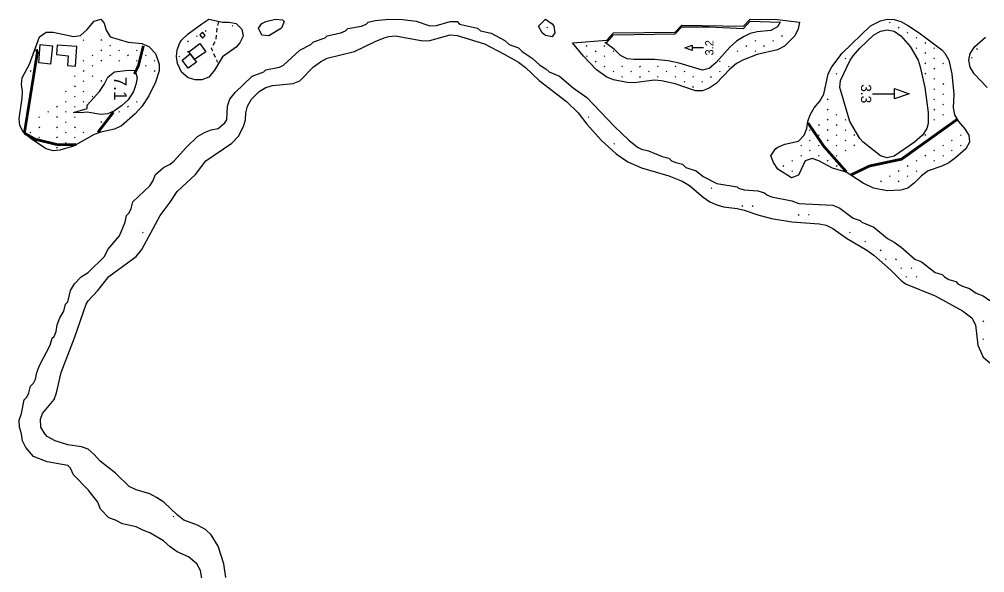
# Model space of a CAD drawing. Header units: millimetres. Extents: x 10 to 1190, y 102 to 890.
# Drawn here: x 10 to 292.6, y 728 to 890 of the extents above; entities that cross this region are included whole.
import ezdxf
from ezdxf.enums import TextEntityAlignment as Align

# ---------------------------------------------------------------- set-up
doc = ezdxf.new("R2010")
doc.units = ezdxf.units.MM
for name, color, linetype in [('CUT', 1, 'CONTINUOUS'), ('ETCH', 7, 'CONTINUOUS'), ('SCORE', 5, 'CONTINUOUS')]:
    doc.layers.add(name, color=color, linetype=linetype)

msp = doc.modelspace()

# ---------------------------------------------------------------- linework, layer by layer
at = {"layer": 'CUT'}
for points in [[(63.706, 724.585), (63.041, 728.585), (62.003, 730.585), (59.577, 732.585), (56.175, 734.098), (54.175, 735.499), (52.175, 737.306), (48.175, 739.675), (46.175, 740.386), (44.175, 741.434), (40.175, 742.297), (38.175, 743.377), (36.175, 744.071), (33.8, 746.585), (32.952, 748.585), (30.175, 752.21), (25.901, 756.585), (25.017, 758.585), (24.175, 759.363), (18.175, 760.459), (14.175, 762.016), (11.89, 764.585), (10.977, 766.585), (10.683, 768.585), (10.024, 770.585), (10, 772.585), (10.654, 774.585), (11.388, 778.585), (12.175, 779.372), (12.814, 780.585), (13.296, 782.585), (14.175, 783.464), (14.789, 784.585), (15.173, 786.585), (15.91, 788.585), (19.045, 794.585), (19.646, 796.585), (20.175, 797.115), (20.754, 798.585), (21.047, 800.585), (21.862, 802.585), (23.015, 804.585), (23.536, 806.585), (24.175, 807.224), (24.992, 810.585), (26.17, 812.585), (28.148, 814.585), (30.175, 815.836), (34.905, 820.585), (35.923, 822.585), (39.37, 826.585), (40.985, 830.585), (41.416, 832.585), (42.175, 833.345), (42.774, 834.585), (43.256, 836.585), (48.175, 841.273), (49.059, 842.585), (49.88, 844.585), (52.175, 846.587), (54.175, 847.621), (55.304, 848.585), (58.915, 852.585), (62.175, 855.718), (64.175, 856.834), (66.175, 857.611), (68.175, 858.019), (70.175, 859.717), (70.721, 860.585), (70.953, 864.585), (71.633, 866.585), (73.172, 868.585), (78.175, 873.326), (81.541, 874.585), (82.175, 875.219), (86.175, 876.032), (87.302, 876.585), (92.175, 880.963), (95.34, 882.585), (96.175, 883.42), (99.593, 884.585), (100.175, 885.168), (104.175, 886.037), (105.473, 886.585), (106.175, 887.287), (110.175, 888.02), (111.597, 888.585), (112.175, 889.163), (114.175, 889.619), (118.175, 890), (122.175, 889.983), (126.175, 889.499), (130.175, 888.112), (132.175, 888.154), (136.175, 889.367), (138.175, 889.323), (138.914, 888.585), (144.175, 887.431), (145.022, 886.585), (148.175, 885.957), (152.175, 883.809), (153.4, 882.585), (156.175, 881.605), (157.196, 880.585), (160.175, 878.663), (162.431, 876.585), (164.175, 875.498), (165.089, 874.585), (168.175, 873.395), (172.175, 869.976), (176.175, 867.072), (184.214, 858.585), (188.448, 854.585), (190.948, 852.585), (192.175, 851.945), (194.175, 851.519), (198.175, 849.868), (200.175, 849.357), (200.948, 848.585), (202.175, 848.063), (204.175, 847.595), (205.186, 846.585), (208.175, 845.653), (210.175, 843.95), (214.175, 841.908), (220.175, 840.986), (220.577, 840.585), (222.175, 840.092), (226.175, 839.745), (228.175, 839.218), (228.808, 838.585), (230.175, 838.055), (236.175, 836.84), (238.175, 836.058), (248.175, 835.539), (250.175, 834.704), (254.175, 831.771), (256.175, 831.121), (256.712, 830.585), (260.175, 829.09), (264.175, 825.803), (266.175, 824.778), (268.175, 823.232), (272.175, 819.786), (274.175, 818.956), (278.175, 815.876), (280.175, 815.239), (280.83, 814.585), (282.175, 813.852), (284.175, 813.212), (284.803, 812.585), (286.175, 811.835), (288.175, 811.191), (290.175, 809.78), (292.175, 808.98), (294.175, 807.659)], [(293.373, 870), (289.573, 874), (288.381, 876), (288, 878), (288.397, 880), (289.734, 882), (292.887, 884.73)]]:
    msp.add_lwpolyline(points, dxfattribs=at)
for points in [[(49.884, 879.944), (50.958, 876.867), (50.956, 874.867), (49.884, 871.619), (47.884, 867.571), (45.884, 864.44), (43.884, 862.279), (39.884, 858.766), (37.884, 857.868), (33.884, 856.971), (31.884, 856.235), (25.884, 852.829), (21.884, 851.646), (19.884, 851.468), (17.884, 852.116), (13.577, 854.867), (11.209, 856.867), (10.16, 858.867), (10, 860.867), (10.805, 866.867), (10.895, 868.867), (10.665, 870.867), (10.857, 872.867), (13.03, 876.867), (15.867, 884.867), (17.884, 886.247), (19.884, 886.279), (25.884, 884.983), (27.884, 885.238), (29.884, 887.023), (31.884, 889.465), (33.884, 890), (34.834, 888.867), (35.411, 886.867), (36.566, 884.867), (41.884, 883.312), (45.884, 882.932), (47.884, 882.083)], [(57.443, 874.537), (56.29, 877.077), (56, 879.077), (56.205, 881.077), (56.962, 883.077), (57.443, 883.911), (59.443, 885.718), (63.443, 888.697), (65.443, 890), (69.443, 889.141), (71.443, 889.19), (73.443, 888.803), (75.101, 887.077), (75.502, 885.077), (74.582, 883.077), (73.443, 881.819), (69.443, 879.058), (67.144, 875.077), (65.512, 873.077), (63.443, 872.252), (61.443, 872.26), (59.443, 872.845)], [(82.205, 889.37), (85.021, 890), (87.021, 889.823), (87.555, 889.37), (86.717, 887.37), (83.021, 885.186), (81.021, 885.388), (80, 887.37), (81.021, 888.819)], [(162, 888.033), (164.013, 890), (166.013, 888.695), (166.452, 888.033), (166.768, 886.033), (166.013, 884.901), (164.013, 885.219), (163.118, 886.033)], [(172, 883.135), (182, 883.872), (184, 886.013), (202, 886.227), (204, 888.284), (222, 887.951), (224, 890), (232, 889.902), (238.459, 889.184), (238.009, 887.184), (237.034, 885.184), (234, 882.132), (232, 881.103), (226, 879.664), (222, 878.127), (220, 877.015), (218, 875.382), (214, 871.179), (212, 869.807), (210, 869.047), (208, 869.052), (202, 871.101), (198, 871.979), (196, 872.156), (190, 871.406), (188, 871.458), (184, 872.311), (182, 873.034), (179.001, 875.184), (175.134, 879.184)], [(288.105, 855.171), (288.209, 854.048), (287.112, 852.048), (284.105, 849.456), (282.105, 848.02), (280.105, 847.004), (276.105, 845.602), (274.105, 844.159), (272.105, 842.083), (270.105, 840.568), (268.105, 839.959), (264.105, 839.821), (260.105, 840.545), (257.081, 842.048), (252.105, 845.246), (248.105, 846.436), (244.105, 848.559), (242.105, 849.22), (240.105, 848.551), (238.105, 844.343), (236.105, 843.583), (232.105, 846.164), (230.784, 848.048), (230, 850.048), (231.367, 852.048), (232.105, 852.58), (234.105, 853.437), (238.105, 854.311), (239.767, 856.048), (240.525, 858.048), (240.839, 860.048), (241.505, 862.048), (242.676, 864.048), (244.395, 866.048), (245.553, 868.048), (246.77, 874.048), (247.88, 876.048), (250.88, 880.048), (259.156, 888.048), (262.105, 889.543), (264.105, 890), (266.105, 889.943), (268.105, 889.32), (270.312, 888.048), (273.408, 886.048), (280.105, 881.036), (280.936, 880.048), (282.134, 878.048), (283.056, 874.048), (283.627, 868.048), (283.42, 864.048), (283.805, 862.048), (284.991, 860.048), (286.721, 858.048), (288.001, 856.048)]]:
    msp.add_lwpolyline(points, close=True, dxfattribs=at)
at = {"layer": 'ETCH'}
for points in [[(68.13, 888.154), (68.439, 889.313)], [(72.274, 887.971), (72.487, 888.183)], [(164.407, 887.719), (164.619, 887.507)], [(264.961, 889.154), (264.749, 888.942)], [(267.559, 887.654), (267.347, 887.442)], [(61.882, 884.971), (62.095, 885.183)], [(64.48, 886.471), (64.693, 886.683)], [(67.651, 884.198), (67.73, 885.395)], [(67.784, 886.193), (67.924, 887.381)], [(233.184, 885.078), (233.396, 885.29)], [(270.157, 886.154), (269.945, 885.942)], [(272.755, 884.654), (272.543, 884.442)], [(28.932, 883.973), (28.72, 883.761)], [(34.128, 883.973), (33.916, 883.761)], [(36.726, 882.473), (36.514, 882.261)], [(59.284, 883.471), (59.497, 883.683)], [(66.752, 882.423), (67.321, 883.479)], [(176.028, 882.078), (176.24, 882.29)], [(181.224, 882.078), (181.436, 882.29)], [(222.792, 882.078), (223.004, 882.29)], [(225.39, 883.578), (225.602, 883.79)], [(227.988, 882.078), (228.2, 882.29)], [(230.586, 883.578), (230.798, 883.79)], [(275.353, 883.154), (275.141, 882.942)], [(31.53, 879.473), (31.318, 879.261)], [(34.128, 880.973), (33.916, 880.761)], [(36.726, 879.473), (36.514, 879.261)], [(39.324, 880.973), (39.112, 880.761)], [(41.922, 879.473), (41.71, 879.261)], [(44.52, 880.973), (44.308, 880.761)], [(47.118, 879.473), (46.906, 879.261)], [(56.686, 878.971), (56.899, 879.183)], [(59.284, 880.471), (59.497, 880.683)], [(66.634, 880.638), (66.243, 881.477), (66.372, 881.718)], [(67.48, 878.825), (66.973, 879.913)], [(176.028, 879.078), (176.24, 879.29)], [(178.626, 880.578), (178.838, 880.79)], [(181.224, 879.078), (181.436, 879.29)], [(183.822, 880.578), (184.034, 880.79)], [(210.273, 881.649), (207, 881.649)], [(220.194, 880.578), (220.406, 880.79)], [(225.39, 880.578), (225.602, 880.79)], [(272.755, 881.654), (272.543, 881.442)], [(275.353, 880.154), (275.141, 879.942)], [(277.951, 881.654), (277.739, 881.442)], [(290.281, 881.454), (290.493, 881.242)], [(28.932, 877.973), (28.72, 877.761)], [(31.53, 876.473), (31.318, 876.261)], [(34.128, 877.973), (33.916, 877.761)], [(39.324, 877.973), (39.112, 877.761)], [(44.52, 877.973), (44.308, 877.761)], [(47.118, 876.473), (46.906, 876.261)], [(49.716, 877.973), (49.504, 877.761)], [(68.094, 877.348), (67.945, 877.72), (67.797, 878.091)], [(178.626, 877.578), (178.838, 877.79)], [(181.224, 876.078), (181.436, 876.29)], [(186.42, 876.078), (186.632, 876.29)], [(191.616, 876.078), (191.828, 876.29)], [(196.812, 876.078), (197.024, 876.29)], [(202.008, 876.078), (202.22, 876.29)], [(214.998, 877.578), (215.21, 877.79)], [(217.596, 876.078), (217.808, 876.29)], [(251.971, 878.654), (251.759, 878.442)], [(275.353, 877.154), (275.141, 876.942)], [(277.951, 878.654), (277.739, 878.442)], [(280.549, 877.154), (280.337, 876.942)], [(288.781, 878.856), (288.993, 878.644)], [(13.344, 874.973), (13.132, 874.761)], [(26.334, 873.473), (26.122, 873.261)], [(28.932, 874.973), (28.72, 874.761)], [(31.53, 873.473), (31.318, 873.261)], [(49.716, 874.973), (49.504, 874.761)], [(183.822, 874.578), (184.034, 874.79)], [(189.018, 874.578), (189.23, 874.79)], [(194.214, 874.578), (194.426, 874.79)], [(199.41, 874.578), (199.622, 874.79)], [(204.606, 874.578), (204.818, 874.79)], [(214.998, 874.578), (215.21, 874.79)], [(249.373, 874.154), (249.161, 873.942)], [(275.353, 874.154), (275.141, 873.942)], [(277.951, 875.654), (277.739, 875.442)], [(28.932, 871.973), (28.72, 871.761)], [(34.128, 871.973), (33.916, 871.761)], [(186.42, 873.078), (186.632, 873.29)], [(191.616, 873.078), (191.828, 873.29)], [(196.812, 873.078), (197.024, 873.29)], [(202.008, 873.078), (202.22, 873.29)], [(204.606, 871.578), (204.818, 871.79)], [(207.204, 873.078), (207.416, 873.29)], [(209.802, 871.578), (210.014, 871.79)], [(212.4, 873.078), (212.612, 873.29)], [(277.951, 872.654), (277.739, 872.442)], [(280.549, 871.154), (280.337, 870.942)], [(23.736, 868.973), (23.524, 868.761)], [(26.334, 870.473), (26.122, 870.261)], [(28.932, 868.973), (28.72, 868.761)], [(207.204, 870.078), (207.416, 870.29)], [(259.816, 868.192), (266.234, 868.192)], [(277.951, 869.654), (277.739, 869.442)], [(280.549, 868.154), (280.337, 867.942)], [(23.736, 865.973), (23.524, 865.761)], [(26.334, 867.473), (26.122, 867.261)], [(28.932, 865.973), (28.72, 865.761)], [(31.53, 867.473), (31.318, 867.261)], [(44.52, 865.973), (44.308, 865.761)], [(246.775, 866.654), (246.563, 866.442)], [(277.951, 866.654), (277.739, 866.442)], [(280.549, 865.154), (280.337, 864.942)], [(18.54, 862.973), (18.328, 862.761)], [(21.138, 864.473), (20.926, 864.261)], [(23.736, 862.973), (23.524, 862.761)], [(26.334, 864.473), (26.122, 864.261)], [(39.324, 862.973), (39.112, 862.761)], [(41.922, 864.473), (41.71, 864.261)], [(246.775, 863.654), (246.563, 863.442)], [(249.373, 862.154), (249.161, 861.942)], [(277.951, 863.654), (277.739, 863.442)], [(280.549, 862.154), (280.337, 861.942)], [(15.942, 861.473), (15.73, 861.261)], [(21.138, 861.473), (20.926, 861.261)], [(23.736, 859.973), (23.524, 859.761)], [(26.334, 861.473), (26.122, 861.261)], [(34.128, 859.973), (33.916, 859.761)], [(176.569, 861.427), (176.782, 861.215)], [(246.775, 860.654), (246.563, 860.442)], [(251.971, 860.654), (251.759, 860.442)], [(277.951, 860.654), (277.739, 860.442)], [(13.344, 856.973), (13.132, 856.761)], [(15.942, 858.473), (15.73, 858.261)], [(21.138, 858.473), (20.926, 858.261)], [(23.736, 856.973), (23.524, 856.761)], [(26.334, 858.473), (26.122, 858.261)], [(28.932, 856.973), (28.72, 856.761)], [(241.579, 857.654), (241.367, 857.442)], [(244.177, 859.154), (243.965, 858.942)], [(246.775, 857.654), (246.563, 857.442)], [(249.373, 859.154), (249.161, 858.942)], [(251.971, 857.654), (251.759, 857.442)], [(15.044, 854.147), (14.868, 854.501)], [(15.942, 855.473), (15.73, 855.261)], [(18.54, 853.973), (18.328, 853.761)], [(21.138, 855.473), (20.926, 855.261)], [(23.736, 853.973), (23.524, 853.761)], [(26.334, 855.473), (26.122, 855.261)], [(184.069, 853.633), (184.282, 853.421)], [(241.579, 854.654), (241.367, 854.442)], [(244.177, 856.154), (243.965, 855.942)], [(246.775, 854.654), (246.563, 854.442)], [(249.373, 856.154), (249.161, 855.942)], [(251.971, 854.654), (251.759, 854.442)], [(254.569, 856.154), (254.357, 855.942)], [(275.353, 856.154), (275.141, 855.942)], [(283.147, 854.654), (282.935, 854.442)], [(285.745, 856.154), (285.533, 855.942)], [(21.138, 852.473), (20.926, 852.261)], [(238.981, 853.154), (238.769, 852.942)], [(241.579, 851.654), (241.367, 851.442)], [(244.177, 853.154), (243.965, 852.942)], [(246.775, 851.654), (246.563, 851.442)], [(249.373, 853.154), (249.161, 852.942)], [(251.971, 851.654), (251.759, 851.442)], [(254.569, 853.154), (254.357, 852.942)], [(277.951, 851.654), (277.739, 851.442)], [(280.549, 853.154), (280.337, 852.942)], [(283.147, 851.654), (282.935, 851.442)], [(285.745, 853.154), (285.533, 852.942)], [(236.383, 848.654), (236.171, 848.442)], [(238.981, 850.154), (238.769, 849.942)], [(244.177, 850.154), (243.965, 849.942)], [(246.775, 848.654), (246.563, 848.442)], [(249.373, 850.154), (249.161, 849.942)], [(272.755, 848.654), (272.543, 848.442)], [(275.353, 850.154), (275.141, 849.942)], [(277.951, 848.654), (277.739, 848.442)], [(280.549, 850.154), (280.337, 849.942)], [(233.785, 847.154), (233.573, 846.942)], [(236.383, 845.654), (236.171, 845.442)], [(249.373, 847.154), (249.161, 846.942)], [(267.559, 845.654), (267.347, 845.442)], [(270.157, 847.154), (269.945, 846.942)], [(272.755, 845.654), (272.543, 845.442)], [(262.363, 842.654), (262.151, 842.442)], [(264.961, 844.154), (264.749, 843.942)], [(267.559, 842.654), (267.347, 842.442)], [(270.157, 844.154), (269.945, 843.942)], [(212.569, 840.643), (212.782, 840.431)], [(221.569, 835.447), (221.782, 835.235)], [(224.569, 835.447), (224.782, 835.235)], [(238.069, 832.849), (238.282, 832.637)], [(241.069, 832.849), (241.282, 832.637)], [(46.069, 827.653), (46.282, 827.441)], [(253.069, 827.653), (253.282, 827.441)], [(257.569, 825.055), (257.782, 824.843)], [(262.069, 822.457), (262.282, 822.245)], [(263.569, 819.859), (263.782, 819.647)], [(266.569, 819.859), (266.782, 819.647)], [(268.069, 817.261), (268.282, 817.049)], [(271.069, 817.261), (271.282, 817.049)], [(269.569, 814.663), (269.782, 814.451)], [(272.569, 814.663), (272.782, 814.451)], [(292.069, 801.673), (292.282, 801.461)], [(292.069, 796.477), (292.282, 796.265)], [(55.069, 744.517), (55.282, 744.305)]]:
    msp.add_lwpolyline(points, dxfattribs=at)
for points in [[(62.843, 885.477), (63.643, 884.477), (64.443, 885.277), (63.643, 886.277)], [(16.084, 882.667), (19.684, 882.267), (19.084, 876.867), (15.684, 877.267)], [(26.484, 876.267), (26.884, 882.067), (21.084, 882.467), (20.884, 879.667), (24.284, 879.267), (24.084, 876.467)], [(61.243, 878.277), (59.643, 880.477), (62.843, 882.877), (64.643, 880.477)], [(204.818, 881.649), (207, 882.412), (207, 880.885)], [(59.443, 875.677), (57.643, 878.077), (60.043, 879.877), (61.843, 877.477)], [(270.512, 868.192), (266.234, 866.695), (266.234, 869.69)]]:
    msp.add_lwpolyline(points, close=True, dxfattribs=at)
at = {"layer": 'ETCH', "const_width": 0.8}
for points in [[(43.684, 873.967), (44.884, 876.467), (46.324, 882.227)], [(11.484, 856.667), (15.284, 880.267), (15.031, 881.214)], [(33.023, 856.92), (37.559, 862.817)], [(252.155, 845.323), (245.505, 852.848), (240.905, 859.648)], [(253.551, 844.464), (258.905, 847.048), (268.305, 849.048), (284.505, 860.648)], [(11.484, 856.667), (14.684, 854.867), (21.284, 853.267), (26.284, 853.267), (26.701, 853.384)]]:
    msp.add_lwpolyline(points, dxfattribs=at)
at = {"layer": 'SCORE'}
for points in [[(182, 882.776), (181.441, 883.184), (182, 883.216), (184, 885.427), (202, 885.748), (204, 887.833), (212, 887.781), (222, 887.334), (224, 889.408), (232.795, 889.184), (232, 887.788), (230, 886.711), (226, 886.32), (224, 885.808), (222, 884.848), (220, 883.552), (218, 881.843), (214, 877.369), (212, 875.625), (210, 875.083), (203.14, 877.184), (200, 877.843), (196, 878.265), (190, 878.196), (188, 878.448), (186, 879.434), (184.227, 881.184)], [(276.105, 862.714), (276.105, 859.529), (275.695, 858.048), (274.38, 856.048), (272.105, 854.041), (266.105, 849.897), (264.105, 849.449), (262.105, 850.015), (257.032, 854.048), (256.105, 855.057), (253.18, 860.048), (250.223, 870.048), (250.42, 872.048), (253.226, 878.048), (254.105, 879.26), (256.105, 881.562), (260.105, 885.362), (262.105, 886.555), (264.105, 886.936), (266.105, 886.538), (268.105, 885.201), (270.835, 882.048), (273.125, 878.048), (273.751, 876.048), (275.131, 870.048)], [(43.884, 874.964), (44.467, 872.867), (44.11, 870.867), (43.416, 868.867), (41.884, 866.436), (39.884, 864.619), (37.884, 863.24), (35.884, 862.357), (33.884, 862.156), (29.884, 862.857), (27.884, 862.571), (25.884, 862.75), (29.884, 863.89), (29.903, 864.867), (33.463, 868.867), (34.831, 870.867), (35.884, 873.088), (37.884, 874.635), (41.884, 875.131)]]:
    msp.add_lwpolyline(points, close=True, dxfattribs=at)
msp.add_lwpolyline([(70.454, 726.585), (69.884, 730.585), (68.175, 735.759), (66.175, 739.093), (64.516, 740.585), (62.175, 741.905), (58.175, 743.363), (56.175, 744.895), (52.269, 748.585), (50.175, 749.991), (48.175, 751.035), (44.175, 752.255), (42.175, 753.204), (38.175, 757.122), (33.672, 760.585), (31.93, 762.585), (30.175, 764.134), (28.175, 764.794), (24.175, 765.438), (20.455, 766.585), (18.175, 767.885), (17.44, 768.585), (16.33, 770.585), (16.175, 772.955), (16.759, 774.585), (20.175, 778.632), (20.846, 780.585), (22.262, 786.585), (26.175, 796.69), (29.542, 806.585), (30.175, 807.566), (33.028, 810.585), (36.175, 814.689), (44.175, 820.547), (45.898, 822.585), (51.233, 832.585), (54.175, 836.465), (56.175, 839.554), (61.607, 844.585), (64.577, 848.585), (72.175, 853.74), (74.175, 855.817), (75.669, 858.585), (76.197, 860.585), (76.293, 862.585), (76.762, 864.585), (77.999, 866.585), (80.175, 868.838), (82.175, 870.01), (84.175, 870.662), (90.175, 871.23), (92.175, 871.944), (96.175, 876.101), (98.175, 877.553), (100.175, 878.629), (108.175, 880.565), (114.175, 883.516), (116.838, 884.585), (118.175, 884.998), (120.175, 885.177), (128.175, 883.737), (130.175, 883.784), (136.175, 885.414), (138.175, 885.301), (146.175, 882.781), (152.175, 879.738), (156.175, 877.423), (158.175, 875.862), (162.175, 872.103), (170.175, 865.942), (173.595, 862.585), (176.175, 859.265), (180.337, 854.585), (184.772, 850.585), (188.175, 848.298), (192.175, 846.538), (200.175, 844.138), (204.071, 842.585), (206.175, 841.323), (210.175, 837.912), (212.175, 836.584), (214.175, 835.681), (216.175, 835.064), (220.175, 834.616), (222.175, 834.142), (226.175, 832.731), (230.175, 831.655), (236.175, 830.683), (244.175, 830.089), (246.175, 829.711), (248.175, 828.779), (252.175, 825.928), (258.175, 822.409), (260.175, 820.891), (265.171, 816.585), (268.175, 813.508), (269.443, 812.585), (278.175, 809.062), (286.175, 804.673), (288.838, 802.585), (289.927, 800.585), (290.669, 794.585), (292.175, 791.101), (296.175, 787.799)], dxfattribs=at)

# ---------------------------------------------------------------- texts
for s, height, rotation, p in [('3.2', 2.424, 90, (213.212, 881.649)), ('7.1', 3.738, 270, (37.738, 869.725)), ('3.3', 3, 270, (256.416, 868.192))]:
    msp.add_text(s, height=height, rotation=rotation, dxfattribs=at).set_placement(p, align=Align.CENTER)

doc.saveas('drawing.dxf')
